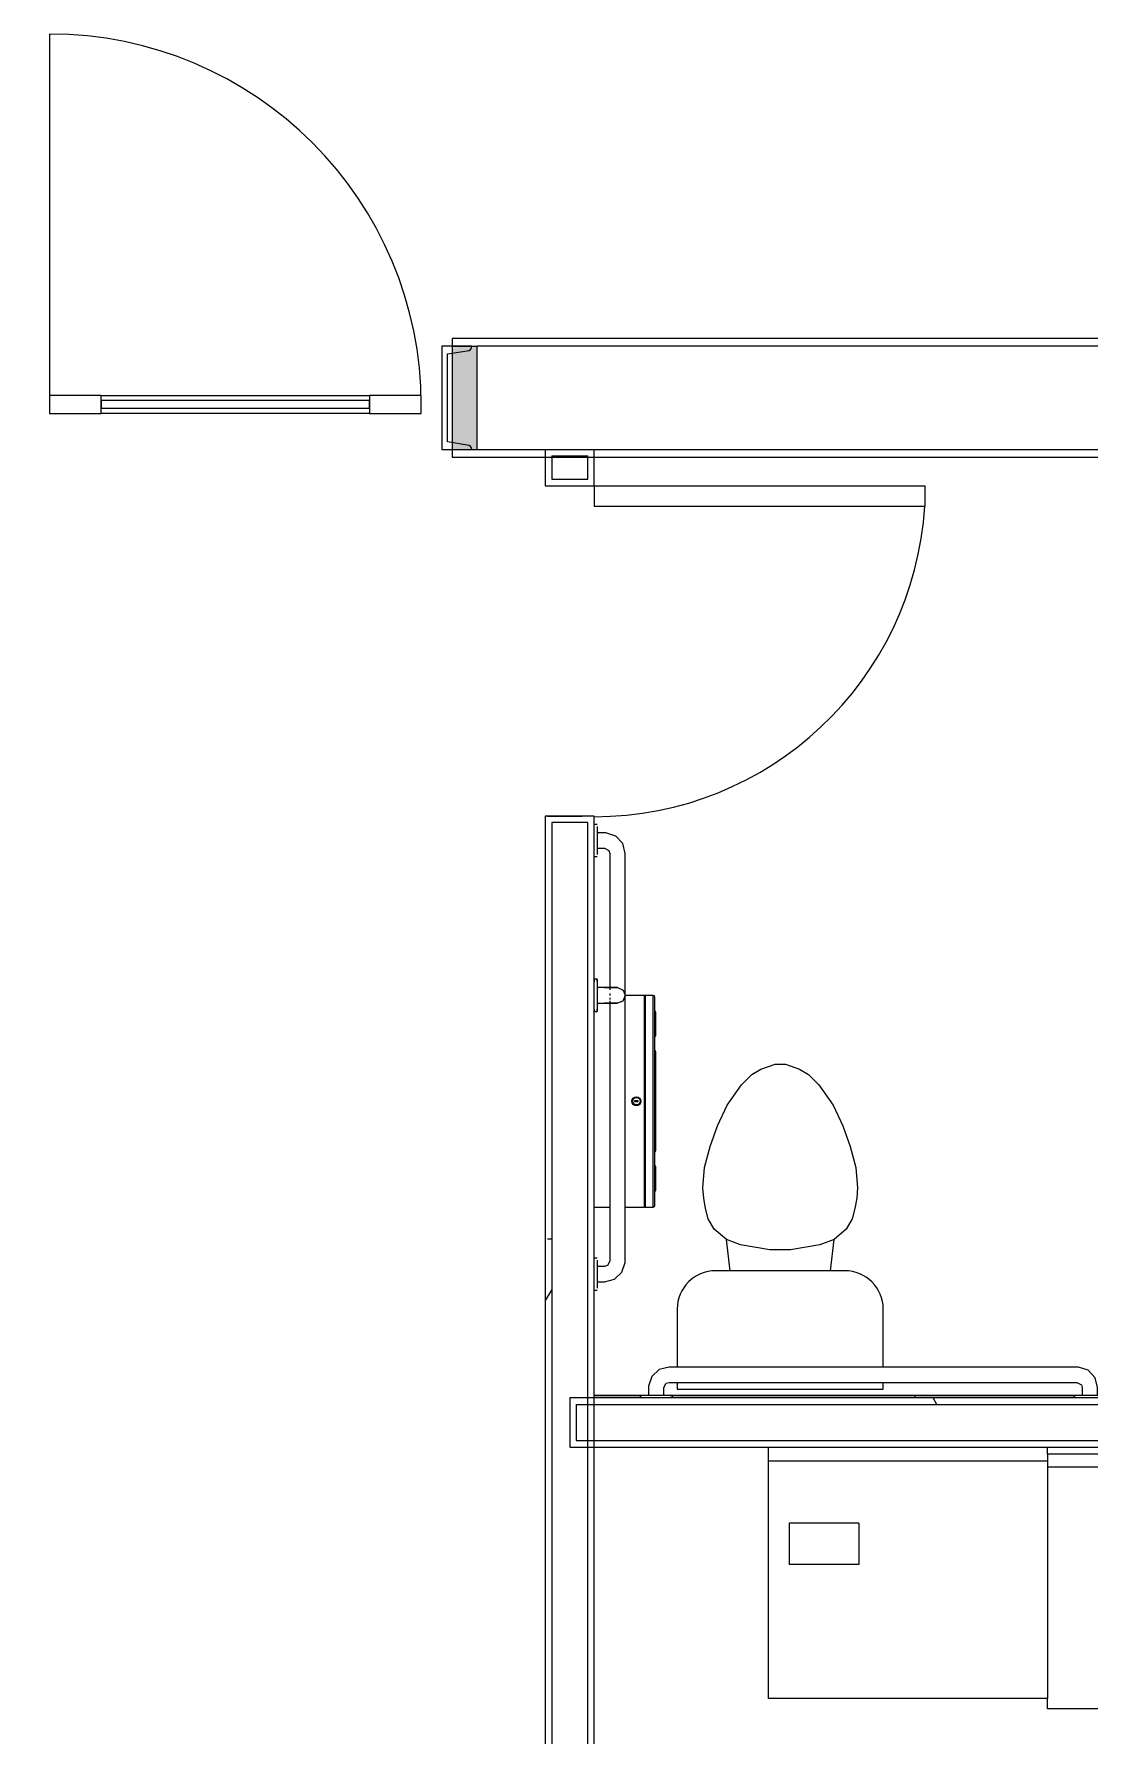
# Model space of a CAD drawing. Header units: inches. Extents: x 1 to 27263, y -26002 to 5769.
# Drawn here: x 25120.3 to 25222.5, y -22494.2 to -22329.3 of the extents above; entities that cross this region are included whole.
import ezdxf

# ---------------------------------------------------------------- set-up
doc = ezdxf.new("R2010")
doc.units = ezdxf.units.IN
doc.header["$MEASUREMENT"] = 0
for name, color, linetype, lineweight in [('A-DOOR', 31, 'Continuous', 9), ('A-WALL', 113, 'Continuous', 9), ('A-WALL-PATT', 111, 'Continuous', 25), ('I-WALL', 2, 'Continuous', 9), ('L-SITE-WALL', 31, 'Continuous', 9), ('P-SANR-FIXT', 6, 'Continuous', 9), ('Q-SPCQ', 91, 'Continuous', 9), ('S-BEAM', 12, 'Continuous', 9), ('S-COLS', 52, 'Continuous', 9)]:
    doc.layers.add(name, color=color, linetype=linetype, lineweight=lineweight)
pattern_1 = [(0, (0, 0), (81.92, 20.48), [3.379, -58.061, 3.379, -58.061, -327.68]), (0, (0, 0), (81.92, 20.48), [-122.88, 3.379, -119.501, 3.379, -58.061, -143.36]), (0, (0, 0), (81.92, 20.48), [-307.2, 3.379, -37.581, 3.379, -99.021]), (120, (30.72, 10.24), (-58.6962, 60.704801), [3.379, -58.061, 3.379, -58.061, -327.68]), (120, (30.72, 10.24), (-58.6962, 60.704801), [-122.88, 3.379, -119.501, 3.379, -58.061, -143.36]), (120, (30.72, 10.24), (-58.6962, 60.704801), [-307.2, 3.379, -37.581, 3.379, -99.021]), (240, (40.96, 51.2), (-23.2238, -81.184801), [3.379, -58.061, 3.379, -58.061, -327.68]), (240, (40.96, 51.2), (-23.2238, -81.184801), [-122.88, 3.379, -119.501, 3.379, -58.061, -143.36]), (240, (40.96, 51.2), (-23.2238, -81.184801), [-307.2, 3.379, -37.581, 3.379, -99.021])]

# ---------------------------------------------------------------- blocks, each defined once
blk = doc.blocks.new('Toilet-Domestic-3D - Toilet-Domestic-3D-V50-Site Plan - Phase 1')
at = {"layer": 'P-SANR-FIXT', "color": 7}
for p, q in [((-1.87, 11.5), (-0.5, 12)), ((-0.5, 12), (0.5, 12)), ((0.5, 12), (1.87, 11.5)), ((-5.13, 8), (-3.74, 10)), ((-3.74, 10), (-2.74, 11)), ((-2.74, 11), (-1.87, 11.5)), ((1.87, 11.5), (2.74, 11)), ((2.74, 11), (3.74, 10)), ((3.74, 10), (5.13, 8)), ((-6.06, 6), (-5.13, 8)), ((5.13, 8), (6.06, 6)), ((-6.79, 4), (-6.06, 6)), ((6.06, 6), (6.79, 4)), ((-7.33, 1.99), (-6.79, 4)), ((6.79, 4), (7.33, 1.99)), ((-7.5, 0), (-7.33, 1.99)), ((7.33, 1.99), (7.5, 0)), ((-7.41, -1), (-7.5, 0)), ((-7.24, -2), (-7.41, -1)), ((7.41, -1), (7.24, -2)), ((7.5, 0), (7.41, -1)), ((-6.97, -3), (-7.24, -2)), ((-6.4, -4), (-6.97, -3)), ((6.97, -3), (6.4, -4)), ((7.24, -2), (6.97, -3)), ((-5.21, -5), (-6.4, -4)), ((6.4, -4), (5.21, -5)), ((-3.84, -5.5), (-5.21, -5)), ((-4.86, -8.02), (-5.21, -5)), ((-1, -6), (-3.84, -5.5)), ((1, -6), (-1, -6)), ((3.84, -5.5), (1, -6)), ((5.21, -5), (3.84, -5.5)), ((4.86, -8.02), (5.21, -5)), ((6.25, -8.02), (-6.25, -8.02)), ((-9.98, -11.75), (-9.98, -17.35)), ((9.98, -17.38), (9.98, -11.75)), ((-9.98, -18.85), (-9.98, -19.48)), ((-9.98, -19.48), (9.98, -19.48)), ((9.98, -19.48), (9.98, -18.83))]:
    blk.add_line(p, q, dxfattribs=at)
for centre, start, end in [((-6.25, -11.75), 90, 180), ((6.25, -11.75), 0, 90)]:
    blk.add_arc(centre, 3.73, start, end, dxfattribs=at)
blk = doc.blocks.new('817_Grab_Bars - 8170-001420-V44-Site Plan - Phase 1')
at = {"layer": 'Q-SPCQ', "color": 7}
for p, q in [((25532.45, -22558.3), (25532.45, -22558.58)), ((25534.02, -22558.58), (25532.66, -22558.58)), ((25533.27, -22558.58), (25533.27, -22559.3)), ((25535.37, -22558.58), (25534.02, -22558.58)), ((25534.77, -22559.3), (25534.77, -22558.58)), ((25535.58, -22558.58), (25535.58, -22558.3)), ((25574.45, -22558.3), (25574.45, -22558.58)), ((25576.02, -22558.58), (25574.66, -22558.58)), ((25575.27, -22558.58), (25575.27, -22559.3)), ((25577.37, -22558.58), (25576.02, -22558.58)), ((25576.77, -22559.3), (25576.77, -22558.58)), ((25577.58, -22558.58), (25577.58, -22558.3)), ((25574.77, -22559.8), (25535.27, -22559.8)), ((25535.27, -22561.3), (25574.77, -22561.3))]:
    blk.add_line(p, q, dxfattribs=at)
at = {"layer": 'Q-SPCQ', "color": 7, "flags": 128}
for points in [[(25533.27, -22559.3), (25533.51, -22560.26), (25534.19, -22560.99), (25535.13, -22561.3), (25535.27, -22561.3)], [(25535.27, -22559.8), (25534.84, -22559.57), (25534.77, -22559.3)], [(25574.77, -22561.3), (25575.73, -22561.06), (25576.45, -22560.38), (25576.76, -22559.44), (25576.77, -22559.3)], [(25575.27, -22559.3), (25575.04, -22559.72), (25574.77, -22559.8)]]:
    blk.add_lwpolyline(points, dxfattribs=at)
blk = doc.blocks.new('817_Grab_Bars - 8170-001420-V53-Site Plan - Phase 1')
at = {"layer": 'Q-SPCQ', "color": 7}
for p, q in [((25174.8, -22405.87), (25174.52, -22405.87)), ((25174.8, -22406.07), (25174.8, -22407.43)), ((25175.52, -22406.68), (25174.8, -22406.68)), ((25174.8, -22407.43), (25174.8, -22408.78)), ((25174.8, -22408.18), (25175.52, -22408.18)), ((25176.02, -22408.68), (25176.02, -22421.88)), ((25177.52, -22448.18), (25177.52, -22408.68)), ((25174.52, -22408.99), (25174.8, -22408.99)), ((25176.02, -22422.26), (25176.02, -22422.43)), ((25176.02, -22422.66), (25176.02, -22422.83)), ((25176.02, -22422.97), (25176.02, -22448.18)), ((25174.8, -22447.87), (25174.52, -22447.87)), ((25174.8, -22448.07), (25174.8, -22449.43)), ((25175.52, -22448.68), (25174.8, -22448.68)), ((25174.8, -22449.43), (25174.8, -22450.78)), ((25174.52, -22450.99), (25174.8, -22450.99)), ((25174.8, -22450.18), (25175.52, -22450.18))]:
    blk.add_line(p, q, dxfattribs=at)
at = {"layer": 'Q-SPCQ', "color": 7, "flags": 128}
for points in [[(25177.52, -22408.68), (25177.27, -22407.72), (25176.59, -22406.99), (25175.65, -22406.68), (25175.52, -22406.68)], [(25175.52, -22408.18), (25175.94, -22408.41), (25176.02, -22408.68)], [(25175.52, -22450.18), (25176.48, -22449.93), (25177.2, -22449.25), (25177.51, -22448.31), (25177.52, -22448.18)], [(25176.02, -22448.18), (25175.79, -22448.6), (25175.52, -22448.68)]]:
    blk.add_lwpolyline(points, dxfattribs=at)
blk = doc.blocks.new('Dispenser-Toilet_Tissue-Frost_Products_LTD_-Jumbo-169 - Steel-Brushed-Stainless_Steel-V54-Site Plan - Phase 1')
at = {"layer": 'Q-SPCQ', "color": 10, "lineweight": 13}
for p, q in [((25179.36, -22422.43), (25177.49, -22422.43)), ((25179.36, -22422.43), (25179.36, -22442.93)), ((25179.42, -22442.87), (25179.42, -22422.49)), ((25179.45, -22422.49), (25179.42, -22422.49)), ((25180.22, -22422.43), (25179.45, -22422.43)), ((25179.45, -22422.43), (25179.45, -22422.49)), ((25179.45, -22422.49), (25179.45, -22442.87)), ((25180.22, -22442.93), (25180.22, -22422.43)), ((25180.38, -22423.94), (25180.38, -22422.59)), ((25180.38, -22441.42), (25180.38, -22423.94)), ((25180.48, -22426.27), (25180.48, -22424.1)), ((25180.38, -22427.74), (25180.38, -22426.43)), ((25180.48, -22437.43), (25180.48, -22427.93)), ((25178.42, -22432.64), (25178.42, -22432.72)), ((25178.75, -22432.64), (25178.42, -22432.64)), ((25178.42, -22432.72), (25178.75, -22432.72)), ((25178.75, -22432.72), (25178.75, -22432.64)), ((25180.38, -22438.92), (25180.38, -22437.62)), ((25180.48, -22441.26), (25180.48, -22439.08)), ((25180.38, -22442.77), (25180.38, -22441.42)), ((25174.52, -22442.93), (25176.05, -22442.93)), ((25177.49, -22442.93), (25179.36, -22442.93)), ((25179.42, -22442.87), (25179.45, -22442.87)), ((25179.45, -22442.87), (25179.45, -22442.93)), ((25179.45, -22442.93), (25180.22, -22442.93))]:
    blk.add_line(p, q, dxfattribs=at)
for radius in [0.438, 0.358]:
    blk.add_circle((25178.6, -22432.68), radius, dxfattribs=at)
for centre, radius, start, end in [((25179.36, -22422.49), 0.06, 0, 90), ((25180.22, -22422.59), 0.16, 0, 90), ((25180.3, -22424.1), 0.18, 0, 63.6122), ((25180.36, -22425.66), 0.118, 10.8116, 82.3569), ((25180.32, -22425.65), 0.151, 289.6341, 357.321), ((25180.32, -22425.68), 0.151, 289.6341, 356.8331), ((25180.3, -22425.68), 0.18, 296.3878, 0), ((25180.36, -22426.26), 0.119, 10.0401, 81.5195), ((25180.32, -22426.26), 0.151, 289.6341, 357.321), ((25180.32, -22426.26), 0.151, 289.6341, 357.321), ((25180.3, -22426.27), 0.18, 296.3878, 0), ((25180.26, -22427.93), 0.22, 0, 56.9443), ((25180.26, -22437.43), 0.22, 303.0557, 0), ((25180.3, -22439.08), 0.18, 0, 63.6122), ((25180.32, -22439.1), 0.151, 2.679, 70.3659), ((25180.32, -22439.1), 0.151, 2.679, 70.3659), ((25180.36, -22439.1), 0.119, 278.4805, 349.9599), ((25180.3, -22439.67), 0.18, 0, 63.6084), ((25180.32, -22439.68), 0.151, 3.1667, 70.3726), ((25180.32, -22439.71), 0.151, 2.679, 70.3653), ((25180.36, -22439.7), 0.118, 277.6431, 349.1884), ((25180.3, -22441.26), 0.18, 296.3878, 0), ((25179.36, -22442.87), 0.0601, 270, 357.3185), ((25180.22, -22442.77), 0.16, 270, 359.0019)]:
    blk.add_arc(centre, radius, start, end, dxfattribs=at)
blk = doc.blocks.new('817_Grab_Bars - 8170-001180-V57-Site Plan - Phase 1')
at = {"layer": 'Q-SPCQ', "color": 7}
for p, q in [((25266.86, -22427.87), (25266.58, -22427.87)), ((25266.86, -22427.87), (25266.58, -22427.87)), ((25266.58, -22430.99), (25266.58, -22427.87)), ((25266.58, -22427.87), (25266.58, -22428.07)), ((25266.86, -22427.87), (25266.86, -22430.99)), ((25266.86, -22428.07), (25266.86, -22427.87)), ((25266.86, -22427.87), (25266.86, -22428.07)), ((25266.86, -22428.07), (25266.86, -22427.87)), ((25267.58, -22428.68), (25266.86, -22428.68)), ((25267.58, -22428.68), (25266.86, -22428.68)), ((25266.86, -22430.18), (25267.58, -22430.18)), ((25266.86, -22430.18), (25267.58, -22430.18)), ((25266.58, -22430.78), (25266.58, -22430.99)), ((25266.58, -22430.99), (25266.86, -22430.99)), ((25266.58, -22430.99), (25266.86, -22430.99)), ((25266.86, -22430.99), (25266.86, -22430.78)), ((25266.86, -22430.78), (25266.86, -22430.99)), ((25266.86, -22430.99), (25266.86, -22430.78))]:
    blk.add_line(p, q, dxfattribs=at)
at = {"layer": 'Q-SPCQ', "color": 7, "flags": 128}
for points in [[(25268.83, -22428.68), (25268.58, -22428.68), (25267.95, -22428.68), (25267.58, -22428.68)], [(25267.58, -22428.68), (25268.32, -22428.68), (25268.77, -22428.68), (25268.83, -22428.68)], [(25267.58, -22430.18), (25268.32, -22430.18), (25268.77, -22430.18), (25268.83, -22430.18)], [(25268.83, -22430.18), (25268.58, -22430.18), (25267.95, -22430.18), (25267.58, -22430.18)], [(25268.83, -22428.68), (25269.38, -22428.92), (25269.58, -22429.43)], [(25269.58, -22429.43), (25269.34, -22429.98), (25268.83, -22430.18)]]:
    blk.add_lwpolyline(points, dxfattribs=at)
blk = doc.blocks.new('Locker Rooms and Restrooms_rvt-1-Site Plan - Phase 1')
at = {"layer": 'A-WALL-PATT', "lineweight": 9}
h = blk.add_hatch(dxfattribs=at)
h.set_pattern_fill('FP_9', style=0, pattern_type=2)
h.set_pattern_definition(pattern_1)
h.paths.add_polyline_path([(25172.14, -22465.55), (25172.77, -22465.55), (25172.77, -22462.05), (25262.02, -22462.05), (25262.02, -22461.43), (25172.14, -22461.43), (25172.14, -22462.05)], flags=0)
h.paths.add_polyline_path([(25266.05, -22462.05), (25266.05, -22461.43), (25265.52, -22461.43), (25265.52, -22462.05)], flags=0)
h = blk.add_hatch(dxfattribs=at)
h.set_pattern_fill('FP_32', color=27, style=0, pattern_type=2)
h.set_pattern_definition([(180, (25265.515, -22473.428), (48, -24), [48, 0, 0, 0]), (270, (25241.515, -22461.43), (48, 3e-15), [12, -12]), (270, (25253.515, -22473.43), (48, 3e-15), [12, -12]), (270, (25229.515, -22473.43), (48, 3e-15), [12, -12]), (180, (25265.515, -22485.428), (48, -24), [48, 0, 0, 0]), (270, (25217.515, -22461.43), (48, 3e-15), [12, -12])])
h.paths.add_polyline_path([(25211.04, -22461.43), (25221.16, -22461.43), (25221.16, -22461.18), (25181.87, -22461.18), (25181.87, -22461.43), (25184.32, -22461.43)], flags=0)
h.paths.add_polyline_path([(25179.16, -22461.43), (25179.16, -22461.18), (25174.52, -22461.18), (25174.52, -22461.43)], flags=0)
h.paths.add_polyline_path([(25261.39, -22461.43), (25261.39, -22461.18), (25255.17, -22461.18), (25255.17, -22461.43)], flags=0)
h.paths.add_polyline_path([(25232.93, -22461.43), (25232.93, -22461.18), (25223.87, -22461.18), (25223.87, -22461.43)], flags=0)
h = blk.add_hatch(dxfattribs=at)
h.set_pattern_fill('FP_9', style=0, pattern_type=2)
h.set_pattern_definition(pattern_1)
h.paths.add_polyline_path([(25237.76, -22466.18), (25266.05, -22466.18), (25266.05, -22465.55), (25172.14, -22465.55), (25172.14, -22466.18), (25211.04, -22466.18)], flags=0)
at = {"layer": 'A-WALL', "color": 7}
for p, q in [((25179.16, -22461.18), (25174.52, -22461.18)), ((25221.16, -22461.18), (25181.87, -22461.18)), ((25172.77, -22462.05), (25172.77, -22465.55)), ((25172.77, -22462.05), (25262.02, -22462.05)), ((25172.77, -22465.55), (25266.05, -22465.55))]:
    blk.add_line(p, q, dxfattribs=at)
at = {"layer": 'I-WALL', "color": 250, "lineweight": 25}
for p, q in [((25261.39, -22461.43), (25172.14, -22461.43)), ((25172.14, -22461.43), (25172.14, -22462.05)), ((25172.14, -22462.05), (25172.14, -22465.55)), ((25172.14, -22465.55), (25172.14, -22466.18)), ((25172.14, -22466.18), (25266.05, -22466.18))]:
    blk.add_line(p, q, dxfattribs=at)
at = {"lineweight": 9}
for name, p in [('817_Grab_Bars - 8170-001420-V53-Site Plan - Phase 1', (0, 0)), ('817_Grab_Bars - 8170-001180-V57-Site Plan - Phase 1', (-92.06, 7)), ('Dispenser-Toilet_Tissue-Frost_Products_LTD_-Jumbo-169 - Steel-Brushed-Stainless_Steel-V54-Site Plan - Phase 1', (0, 0)), ('Toilet-Domestic-3D - Toilet-Domestic-3D-V50-Site Plan - Phase 1', (25192.52, -22441.08))]:
    blk.add_blockref(name, p, dxfattribs=at)
at = {"lineweight": 9, "rotation": 180}
blk.add_blockref('817_Grab_Bars - 8170-001420-V44-Site Plan - Phase 1', (50756.53, -45019.73), dxfattribs=at)
blk = doc.blocks.new('Single-Flush - 32_ x 84_-460923-Site Plan - Phase 1')
at = {"layer": 'A-DOOR', "lineweight": 13}
for p, q in [((14, -2.37), (14, -34.38)), ((16, -2.37), (14, -2.37)), ((16, -2.37), (16, -34.38)), ((16, -34.38), (14, -34.38))]:
    blk.add_line(p, q, dxfattribs=at)
at = {"layer": 'A-DOOR'}
blk.add_arc((16, -2.37), 32.07, 180, 266.4241, dxfattribs=at)
blk = doc.blocks.new('Washing Machine - 26_x26_ - Private-V9-Site Plan - Phase 1')
at = {"layer": 'P-SANR-FIXT'}
for p, q in [((0.625, 13), (1.3125, 13)), ((1.3125, 13), (1.3125, -13)), ((2.59375, 13), (2.59375, -13)), ((25, 13), (26, 13)), ((26, 13), (26, -13)), ((1.3125, -13), (0.625, -13)), ((26, -13), (25, -13))]:
    blk.add_line(p, q, dxfattribs=at)
blk = doc.blocks.new('Dryer - 27_ x 25_ x 35_-V10-Site Plan - Phase 1')
at = {"layer": 'Q-SPCQ'}
for p, q in [((1.42, 0.11), (28.42, 0.11)), ((1.42, -23.58), (1.42, 0.11)), ((28.42, 0.11), (28.42, -24.26)), ((19.67, -12.89), (26.42, -12.89)), ((19.67, -16.89), (19.67, -12.89)), ((26.42, -16.89), (26.42, -12.89)), ((19.67, -16.89), (26.42, -16.89)), ((1.42, -22.89), (28.42, -22.89))]:
    blk.add_line(p, q, dxfattribs=at)
blk = doc.blocks.new('Girt_C - 10_D-1253539-Site Plan - Phase 1')
at = {"layer": 'S-BEAM'}
for p, q in [((25479.88, -22359.55), (25163.16, -22359.55)), ((25163.16, -22359.74), (25163.16, -22359.55)), ((25163.16, -22369.37), (25163.16, -22359.74)), ((25163.16, -22369.55), (25163.16, -22369.37)), ((25163.16, -22369.55), (25479.88, -22369.55))]:
    blk.add_line(p, q, dxfattribs=at)
blk = doc.blocks.new('Door_Single_Storefront - one-1317095-Site Plan - Phase 1')
at = {"layer": 'A-DOOR'}
for p, q in [((-18, 36), (-18, 0)), ((-13, 1), (-18, 1)), ((-18, 1), (-18, -0.75)), ((-13, -0.75), (-13, 1)), ((-13, 1), (13, 1)), ((13, 0.5), (-13, 0.5)), ((-13, 0.5), (-13, -0.25)), ((18, 1), (13, 1)), ((13, 1), (13, -0.75)), ((13, -0.25), (13, 0.5)), ((18, -0.75), (18, 1)), ((-18, -0.75), (-13, -0.75)), ((-13, -0.25), (13, -0.25)), ((13, -0.75), (-13, -0.75)), ((13, -0.75), (18, -0.75))]:
    blk.add_line(p, q, dxfattribs=at)
blk.add_arc((-18, 0), 36, 360, 90, dxfattribs=at)

msp = doc.modelspace()

# ---------------------------------------------------------------- hatches: boundary and pattern name
at = {"layer": 'A-WALL-PATT', "lineweight": 9}
h = msp.add_hatch(dxfattribs=at)
h.set_pattern_fill('FP_10', color=256, style=0, pattern_type=2)
h.set_pattern_definition([(161.57, (1.28, 1.28), (-10.24040374, -0.00056827), [0, -72.858, 8.09, 0]), (18.43, (-1.28, 1.28), (-10.24040374, 0.00056827), [0, -72.858, 8.09, 0]), (108.43, (1.28, 1.28), (5.1184649, -25.6019259), [24.282, -56.666]), (71.57, (-1.28, 1.28), (5.1184649, 25.6019259), [24.282, -56.666])])
h.paths.add_polyline_path([(25739.515225, -22369.55281), (25739.515225, -22359.55281), (25737.125225, -22359.662185), (25737.125225, -22369.55281)], flags=0)
h.paths.add_polyline_path([(25565.155225, -22369.55281), (25565.155225, -22359.55281), (25562.765225, -22359.662185), (25562.765225, -22369.55281)], flags=0)
h.paths.add_polyline_path([(25482.265225, -22369.55281), (25482.265225, -22359.55281), (25479.875225, -22359.662185), (25479.875225, -22369.55281)], flags=0)
h.paths.add_polyline_path([(25163.155225, -22369.55281), (25163.155225, -22359.55281), (25160.765225, -22359.662185), (25160.765225, -22369.55281)], flags=0)
h.paths.add_polyline_path([(25118.765225, -22369.55281), (25118.765225, -22359.55281), (25116.375225, -22359.662185), (25116.375225, -22369.55281)], flags=0)
h.paths.add_polyline_path([(24921.905225, -22369.55281), (24921.905225, -22359.55281), (24919.515225, -22359.662185), (24919.515225, -22369.55281)], flags=0)
h.paths.add_polyline_path([(24842.890225, -22369.55281), (24842.890225, -22359.55281), (24840.500225, -22359.665083), (24840.500225, -22369.55281)], flags=0)
h.paths.add_polyline_path([(24632.405225, -22369.55281), (24632.405225, -22359.55281), (24630.015225, -22359.662185), (24630.015225, -22369.55281)], flags=0)
h.paths.add_polyline_path([(22799.390225, -22369.55281), (22799.390225, -22359.55281), (22771.389225, -22359.55281), (22771.389225, -22369.55281), (22779.278416, -22369.55281)], flags=0)
h = msp.add_hatch(dxfattribs=at)
h.set_pattern_fill('FP_9', color=256, style=0, pattern_type=2)
h.set_pattern_definition(pattern_1)
h.paths.add_polyline_path([(25169.765225, -22787.30281), (25170.390225, -22787.30281), (25170.390225, -22627.05281), (25169.765225, -22627.05281), (25169.765225, -22786.55281)], flags=0)
h.paths.add_polyline_path([(25169.765225, -22623.55281), (25170.390225, -22623.55281), (25170.390225, -22602.67781), (25172.140225, -22602.67781), (25172.140225, -22602.05281), (25169.765225, -22602.05281), (25169.765225, -22622.92781)], flags=0)
h.paths.add_polyline_path([(25169.765225, -22566.05281), (25172.140225, -22566.05281), (25172.140225, -22565.42781), (25170.390225, -22565.42781), (25170.390225, -22553.67781), (25172.140225, -22553.67781), (25172.140225, -22553.05281), (25169.765225, -22553.05281), (25169.765225, -22560.802101)], flags=0)
h.paths.add_polyline_path([(25172.140225, -22517.05281), (25172.140225, -22516.42781), (25170.390225, -22516.42781), (25170.390225, -22405.67781), (25172.140225, -22405.67781), (25172.140225, -22405.05281), (25169.765225, -22405.05281), (25169.765225, -22517.05281)], flags=0)
h.paths.add_polyline_path([(25172.140225, -22373.05281), (25172.140225, -22372.42781), (25170.390225, -22372.42781), (25170.390225, -22369.55281), (25169.765225, -22369.55281), (25169.765225, -22373.05281)], flags=0)
h = msp.add_hatch(dxfattribs=at)
h.set_pattern_fill('FP_9', color=256, style=0, pattern_type=2)
h.set_pattern_definition(pattern_1)
h.paths.add_polyline_path([(25173.890225, -22787.30281), (25174.515225, -22787.30281), (25174.515225, -22602.05281), (25172.140225, -22602.05281), (25172.140225, -22602.67781), (25173.890225, -22602.67781), (25173.890225, -22786.55281)], flags=0)
h.paths.add_polyline_path([(25172.140225, -22566.05281), (25174.515225, -22566.05281), (25174.515225, -22561.05281), (25173.890225, -22561.05281), (25173.890225, -22565.42781), (25172.140225, -22565.42781)], flags=0)
h.paths.add_polyline_path([(25174.515225, -22557.55281), (25174.515225, -22553.05281), (25172.140225, -22553.05281), (25172.140225, -22553.67781), (25173.890225, -22553.67781), (25173.890225, -22557.55281)], flags=0)
h.paths.add_polyline_path([(25174.515225, -22517.05281), (25174.515225, -22405.05281), (25172.140225, -22405.05281), (25172.140225, -22405.67781), (25173.890225, -22405.67781), (25173.890225, -22516.42781), (25172.140225, -22516.42781), (25172.140225, -22517.05281)], flags=0)
h.paths.add_polyline_path([(25172.140225, -22373.05281), (25174.515225, -22373.05281), (25174.515225, -22369.55281), (25170.390225, -22369.55281), (25170.390225, -22370.17781), (25173.890225, -22370.17781), (25173.890225, -22372.42781), (25172.140225, -22372.42781), (25172.140225, -22372.633351)], flags=0)

# ---------------------------------------------------------------- linework, layer by layer
at = {"layer": 'A-WALL'}
for p, q in [((25160.765225, -22359.55281), (25163.155225, -22359.55281)), ((25160.765225, -22369.55281), (25163.155225, -22369.55281)), ((25170.390225, -22370.17781), (25173.890225, -22370.17781)), ((25170.390225, -22370.17781), (25170.390225, -22372.42781)), ((25173.890225, -22372.42781), (25173.890225, -22370.17781)), ((25170.390225, -22372.42781), (25173.890225, -22372.42781)), ((25170.390225, -22405.67781), (25170.390225, -22516.42781)), ((25173.890225, -22405.67781), (25170.390225, -22405.67781)), ((25173.890225, -22516.42781), (25173.890225, -22405.67781))]:
    msp.add_line(p, q, dxfattribs=at)
at = {"layer": 'I-WALL', "lineweight": 25}
for p, q in [((25169.765225, -22369.55281), (25169.765225, -22373.05281)), ((25174.515225, -22373.05281), (25174.515225, -22369.55281)), ((25169.765225, -22373.05281), (25174.515225, -22373.05281)), ((25174.515225, -22405.05281), (25169.765225, -22405.05281)), ((25169.765225, -22405.05281), (25169.765225, -22517.05281)), ((25174.515225, -22421.074646), (25174.515225, -22405.05281)), ((25174.515225, -22517.05281), (25174.515225, -22423.780975))]:
    msp.add_line(p, q, dxfattribs=at)
at = {"layer": 'L-SITE-WALL', "lineweight": 25}
for p, q in [((25396.890225, -22358.80281), (25160.765225, -22358.80281)), ((25160.765225, -22358.80281), (25160.765225, -22370.30281)), ((25160.765225, -22370.30281), (25303.015225, -22370.30281))]:
    msp.add_line(p, q, dxfattribs=at)
at = {"layer": 'S-COLS', "lineweight": 15}
for p, q in [((25162.655225, -22359.55281), (25159.765225, -22359.55281)), ((25159.765225, -22359.55281), (25159.765225, -22369.55281)), ((25160.291225, -22360.294176), (25162.219225, -22359.98881)), ((25160.291225, -22368.811445), (25160.291225, -22360.294176)), ((25162.219225, -22369.11681), (25160.291225, -22368.811445)), ((25159.765225, -22369.55281), (25162.655225, -22369.55281))]:
    msp.add_line(p, q, dxfattribs=at)
for centre, start, end in [((25162.219225, -22359.55281), 270, 0), ((25162.219225, -22369.55281), 0, 90)]:
    msp.add_arc(centre, 0.436, start, end, dxfattribs=at)

# ---------------------------------------------------------------- block references
at = {"lineweight": 5}
msp.add_blockref('Locker Rooms and Restrooms_rvt-1-Site Plan - Phase 1', (0, 0), dxfattribs=at)
at = {"layer": 'A-DOOR'}
msp.add_blockref('Door_Single_Storefront - one-1317095-Site Plan - Phase 1', (25139.765225, -22365.30281), dxfattribs=at)
at = {"layer": 'A-DOOR', "rotation": 90}
msp.add_blockref('Single-Flush - 32_ x 84_-460923-Site Plan - Phase 1', (25172.140225, -22389.05281), dxfattribs=at)
at = {"layer": 'P-SANR-FIXT', "rotation": 270}
msp.add_blockref('Washing Machine - 26_x26_ - Private-V9-Site Plan - Phase 1', (25231.390225, -22465.55281), dxfattribs=at)
at = {"layer": 'Q-SPCQ', "rotation": 180}
msp.add_blockref('Dryer - 27_ x 25_ x 35_-V10-Site Plan - Phase 1', (25219.810991, -22490.441039), dxfattribs=at)
at = {"layer": 'S-BEAM'}
msp.add_blockref('Girt_C - 10_D-1253539-Site Plan - Phase 1', (0, 0), dxfattribs=at)

doc.saveas('drawing.dxf')
